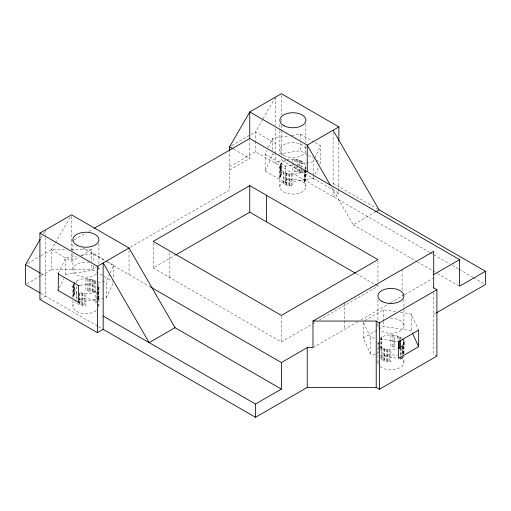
<?xml version="1.0" encoding="UTF-8"?>
<svg xmlns="http://www.w3.org/2000/svg" width="511" height="511" viewBox="0 0 511 511"><rect width="100%" height="100%" fill="white"/><g stroke="black" fill="none" stroke-linecap="round" stroke-linejoin="round"><path stroke-width="0.38" stroke-dasharray="2.56 1.92" d="M72.907 297.351L72.907 286.198L73.348 284.257L73.348 296.208L72.907 298.149M98.566 287.936L98.476 300.091L98.917 286.198A13.005 7.512 0 0 0 98.476 284.257M98.566 299.887L98.917 298.149M279.862 186.63L279.862 166.714L280.303 164.772L281.599 162.964A13.005 7.512 0 0 1 286.364 160.211M279.862 178.665L280.213 164.976M286.958 160.026A13.005 7.512 0 0 1 292.867 159.208L299.05 160.109L302.065 161.406A13.005 7.512 0 0 1 305.872 166.714L304.85 169.467M279.862 166.714A13.005 7.512 0 0 0 283.669 172.028L286.684 173.325L292.867 174.225A13.005 7.512 0 0 0 304.134 170.47L304.134 182.421L305.431 180.607L305.872 178.665M377.929 362.318L378.127 341.533L377.929 354.353M280.213 176.927L281.599 174.909L281.599 162.964M58.426 273.372L65.612 257.889L76.727 256.164M59.417 287.827L63.715 278.565M65.37 275.007L65.612 257.889M79.39 302.071L106.211 297.919L106.211 281.325L109.763 273.679M110.089 272.963L113.64 265.318L106.199 261.019M106.211 297.919L113.065 283.145M313.409 177.911L313.166 178.435L285.438 182.727L265.139 171.006L265.139 154.411L267.004 150.394M268.301 147.596L272.567 138.404L288.396 135.952M265.139 171.006L272.567 154.999L272.567 153.415M313.166 175.273L313.166 161.84L314.399 159.177M314.731 158.467L320.595 145.833L314.514 142.32M315.063 174.353L318.366 167.225M319.688 164.376L320.595 162.428L320.595 145.833M40.937 237.979L42.911 234.562M43.301 233.878L44.489 231.828M41.206 275.499L51.419 269.604L51.419 249.694L54.971 243.543M55.367 242.859L70.748 216.21M262.603 119.568L255.5 131.87L255.5 140.627M262.999 118.884L275.225 97.703M73.348 296.208L74.644 294.393L76.714 292.841M402.917 357.1L400.132 359.661L400.132 357.272M402.202 338.646A13.005 7.512 0 0 0 400.132 337.094L394.3 335.146L390.934 334.89A13.005 7.512 0 0 0 381.736 337.094L380.593 337.95L380.593 349.901L379.673 350.597M380.593 349.901L381.736 349.039M96.234 281.631A13.005 7.512 0 0 0 95.11 280.89L92.095 279.594L85.912 278.693A13.005 7.512 0 0 0 76.714 280.89L74.644 282.449L74.644 294.393M27.594 263.446L40.529 255.979M41.206 255.589L51.419 249.694L65.625 249.694M231.675 145.622L255.5 131.87L275.621 143.482M71.54 241.396L73.61 240.196M74.306 239.8L86.046 233.022M88.805 231.426L92.951 229.03M26.911 283.758L40.529 275.895M229.631 166.72L255.5 151.78L429.617 252.306M51.419 249.694L71.54 261.306L78.918 257.052M81.6 255.5L91.661 249.694L91.661 261.638M229.631 170.035L249.751 158.416L249.751 140.097M39.922 299.478L45.671 296.156L45.671 236.076M51.419 269.604L91.661 269.604L96.49 266.819M130.292 247.305L229.631 189.951L229.631 151.448M338.857 189.319L338.857 193.267L281.369 160.077L275.621 163.399L275.621 154.635M153.179 242.955L153.179 267.949L175.247 255.2M338.857 193.267L333.108 196.588L333.108 188.776M331.422 187.032L353.229 224.802L375.017 212.225M153.179 267.949L281.369 341.961L311.723 324.434M312.413 324.038L315.862 322.045M319.311 320.052L377.942 286.198L377.942 284.64M312.988 347.601L357.611 321.841M361.028 319.867L389.772 303.272M390.461 302.876L404.156 294.968M404.84 294.572L433.021 278.297M364.848 320.569L383.505 309.8L395.642 311.678M375.47 354.87L370.635 354.123L363.206 338.11L377.897 329.633M378.587 329.231L383.505 326.395L411.234 330.681L412.281 332.942M433.711 314.412L435.781 313.217M291.538 135.466L300.296 134.112L313.831 141.93M272.567 154.999L274.247 154.737M278.961 154.009L300.296 150.707L307.737 155.005M265.139 154.411L285.438 166.132L294.195 164.772M297.338 164.286L313.166 161.84M80.655 255.557L93.341 253.597L105.522 260.629M65.612 274.484L93.341 270.191L103.49 276.055M80.176 285.355L106.211 281.325M71.144 249.694L91.661 249.694M292.867 163.188L292.867 171.153L299.05 172.06L302.065 173.357L302.065 170.169M283.669 172.028L283.669 183.973L286.684 185.276L292.867 186.176L292.867 174.225M85.912 278.693L85.912 290.638L92.095 291.545L95.11 292.841M79.409 300.672L79.409 292.707L85.912 293.71A13.005 7.512 0 0 0 95.11 291.513L96.253 290.65L96.253 302.601L95.11 303.457L95.11 280.89M76.714 303.457L79.729 304.76L85.912 305.661L85.912 293.71M390.934 334.89L390.934 346.841L394.3 347.097L394.3 335.146M380.12 346.573A13.005 7.512 0 0 0 381.736 347.71L384.751 349.007L390.934 349.914A13.005 7.512 0 0 0 397.437 348.904M381.736 337.094L381.736 359.661L384.751 360.958L390.934 361.858L390.934 349.914M400.337 312.4L411.234 314.086L418.42 329.569M363.704 322.588L370.635 337.528L375.47 338.276M380.184 339.004L397.456 341.674M380.184 355.599L397.456 358.268M308.414 155.395L313.154 158.135M316.545 160.09L320.595 162.428M333.108 183.315L377.725 209.069M430.307 252.702L433.06 254.293M433.75 254.695L449.603 263.848M452.363 265.439L458.565 269.022M459.255 269.418L473.039 277.377M473.729 277.773L484.07 283.746M233.655 149.129L249.751 158.416M353.229 224.802L416.765 261.479M417.455 261.881L436.79 273.046M437.48 273.442L459.581 286.198M355.918 273.481L374.499 284.212M375.189 284.614L377.942 286.198M436.899 356.078L433.711 354.238L433.711 291.021M82.488 247.714L105.074 260.757M105.758 261.153L150.668 287.08M104.167 276.445L112.976 281.529M40.976 273.532L45.671 276.247M40.976 293.448L97.684 326.19M98.368 326.58L103.158 329.346M411.234 314.086L411.234 330.681M403.933 299.587L403.933 309.021M403.933 309.807L403.933 325.526M403.946 346.388L403.946 353.555M403.946 355.145L403.946 362.318M403.747 346.458L403.747 353.625M403.588 346.528L403.588 353.695M403.498 346.733L403.498 353.906M402.917 345.947L402.917 354.711M402.381 347.563L402.381 355.528M402.202 346.158L402.202 354.921M402.202 355.713L402.202 358.102M402.093 269.604L402.093 290.689M402.093 293.812L402.093 296.156M401.276 348.445L401.276 354.819M400.388 347.557L400.388 356.32M400.388 357.119L400.388 359.508M400.132 337.094L400.132 339.483M400.132 348.508L400.132 356.474M399.87 336.941L399.87 340.128M398.644 336.43L398.644 339.617M397.437 335.899L397.437 341.476M393.943 335.095L393.943 347.046M392.435 335.005L392.435 346.956M389.433 349.799L389.433 361.743M387.926 349.709L387.926 361.654M387.568 349.658L387.568 361.603M386.169 349.32L386.169 361.271M384.751 349.007L384.751 360.958M384.432 348.904L384.432 360.855M383.505 309.8L383.505 320.863M383.505 321.649L383.505 326.395M383.231 348.374L383.231 360.319M382.004 347.863L382.004 359.808M381.481 337.247L381.481 349.192M377.942 261.21L377.942 283.861M377.936 299.357L377.936 322.154M377.936 322.939L377.936 326.088M370.635 337.528L370.635 354.123M363.206 322.307L363.206 338.11M344.606 302.793L344.606 319.975M344.606 320.755L344.606 329.346M338.857 142.69L338.857 188.527M333.108 132.585L333.108 184.873M313.166 176.065L313.166 178.435M305.865 123.898L305.865 142.767M305.865 145.91L305.865 149.844M305.872 166.714L305.872 169.109M305.872 169.901L305.872 186.63A13.005 7.512 0 0 1 286.364 193.132A13.005 7.512 0 0 1 286.364 180.127A13.005 7.512 0 0 1 305.872 186.63M305.68 167.582L305.68 169.179M305.68 169.971L305.68 179.533M305.521 170.048L305.521 180.402M305.431 170.252L305.431 180.607M304.85 170.265L304.85 181.418M304.313 170.284L304.313 182.235M302.065 161.406L302.065 166.982M301.803 161.259L301.803 167.627M301.803 168.426L301.803 173.203M300.57 160.748L300.57 166.324M300.57 169.505L300.57 172.692M300.296 134.112L300.296 139.644M300.296 142.805L300.296 150.707M299.369 160.211L299.369 165.788M299.369 168.975L299.369 172.162M299.05 160.109L299.05 165.685M299.05 168.873L299.05 172.06M297.632 159.796L297.632 164.574M297.632 165.372L297.632 171.747M296.233 159.464L296.233 163.443M296.233 166.631L296.233 171.409M295.875 159.413L295.875 163.392M295.875 166.58L295.875 171.357M294.368 159.323L294.368 162.504M294.368 165.692L294.368 171.268M292.867 159.208L292.867 162.396M291.366 174.11L291.366 186.061M289.858 174.021L289.858 185.972M289.501 173.97L289.501 185.921M288.102 173.638L288.102 185.582M286.684 173.325L286.684 185.276M286.364 173.223L286.364 185.167M285.438 166.132L285.438 182.727M285.164 172.686L285.164 184.637M283.931 172.175L283.931 184.126M281.369 95.276L281.369 115.032M281.369 118.986L281.369 122.148M281.369 125.31L281.369 129.257M281.369 130.049L281.369 155.338M281.369 158.499L281.369 160.077M281.42 163.15L281.42 175.094M281.369 316.188L281.369 341.961M280.884 163.967L280.884 175.912M280.303 164.772L280.303 176.723M280.054 165.851L280.054 177.796M279.868 124.46L279.868 129.96M279.868 130.746L279.868 150.4M275.621 97.02L275.621 125.367M275.621 128.523L275.621 153.837M272.567 138.404L272.567 150.253M255.5 141.426L255.5 151.78M169.844 252.581L169.844 277.569M129.028 250.377L129.028 274.586M113.64 265.318L113.64 277.958M98.91 243.383L98.91 266.18M98.91 266.966L98.91 269.329M98.917 286.198L98.917 306.115M98.725 287.067L98.725 299.018M94.848 280.743L94.848 292.688M93.615 280.232L93.615 292.177M93.341 253.597L93.341 262.29M93.341 265.452L93.341 270.191M92.414 279.696L92.414 291.647M92.095 279.594L92.095 291.545M91.661 264.826L91.661 269.604M90.677 279.281L90.677 291.232M89.278 278.949L89.278 290.893M88.92 278.897L88.92 290.842M87.413 278.808L87.413 290.753M84.411 293.595L84.411 305.546M82.903 293.506L82.903 305.457M82.546 293.455L82.546 305.406M81.147 293.122L81.147 305.067M79.729 292.809L79.729 300.775M79.729 301.573L79.729 304.76M79.409 301.464L79.409 304.652M76.976 299.625L76.714 291.513A13.005 7.512 0 0 1 72.907 286.198M76.714 280.89L76.714 283.279M76.714 286.467L76.714 299.478M74.465 282.634L74.465 294.579M73.929 283.452L73.929 295.396M73.258 284.461L73.258 296.412M73.099 285.336L73.099 297.281M72.913 243.945L72.913 252.594M72.913 253.379L72.913 269.885M72.907 300.538L72.907 306.115M71.54 216.402L71.54 250.154M71.54 253.341L71.54 261.306M45.671 229.778L45.671 235.29M400.713 357.361A13.005 7.512 0 0 1 398.516 368.418A13.005 7.512 0 0 1 379.673 366.074M378.37 364.26A13.005 7.512 0 0 1 378.127 361.009M379.673 358.562A13.005 7.512 0 0 1 397.437 355.809M378.127 343.705A13.005 7.512 0 0 1 377.929 342.402M390.449 318.302A13.005 7.512 0 0 1 402.432 329.314A13.005 7.512 0 0 1 379.922 329.799M378.217 327.385A13.005 7.512 0 0 1 378.051 324.779M98.476 304.173A13.005 7.512 0 0 1 98.476 308.056M96.234 310.688A13.005 7.512 0 0 1 77.991 312.074A13.005 7.512 0 0 1 75.59 301.541M79.409 299.612A13.005 7.512 0 0 1 96.234 301.541M96.522 273.953A13.005 7.512 0 0 1 79.831 276.247A13.005 7.512 0 0 1 73.718 266.991A13.005 7.512 0 0 1 88.812 262.284M98.342 267.394A13.005 7.512 0 0 1 98.591 271.277M284.02 155.625A13.005 7.512 0 0 0 305.546 151.793A13.005 7.512 0 0 0 289.034 142.946A13.005 7.512 0 0 0 284.02 155.625"/><path stroke-width="0.77" d="M402.725 339.227A13.005 7.512 0 0 1 403.946 342.402C403.831 344.772 402.048 346.547 400.132 347.71A13.005 7.512 0 0 1 398.158 348.649M79.39 302.071L78.483 302.212L58.184 290.491L58.426 273.372M58.184 290.491L58.426 289.967M40.305 293.059L25.55 284.544L25.55 264.628L40.145 239.346M229.631 150.783L229.631 146.804L249.751 111.954L281.369 93.698L338.857 126.888L338.857 141.113M433.711 287.859L436.899 289.699L436.899 356.078L379.411 389.267L376.224 387.434L307.239 387.434L255.5 417.302L103.158 329.346L97.409 332.667L39.922 299.478L39.922 233.099L71.54 214.844L129.028 248.033L175.018 327.692L281.369 389.088L281.369 362.535L150.668 287.08M94.337 228.232L249.751 138.507L459.581 259.645L459.581 286.198L485.45 271.264L485.45 284.544L436.471 312.821M39.922 233.099L97.409 266.288L129.028 248.033M338.857 126.888L307.239 145.143L249.751 111.954L249.751 138.507M249.751 185.64L153.179 241.396L281.369 315.408L377.942 259.645L249.751 185.64L249.751 212.186L355.228 273.085M175.937 254.804L249.751 212.186M175.018 327.692L149.148 342.625L103.158 262.967L103.158 329.346M375.694 211.829L379.098 209.861L485.45 271.264M281.369 362.535L307.239 347.601L312.988 347.601L312.988 321.049L433.711 251.348L433.711 288.127M433.711 274.586L459.581 259.645M312.988 321.049L376.224 321.049L379.411 322.888L436.899 289.699M103.158 316.073L255.5 404.029L281.369 389.088M418.662 346.694L398.363 358.409L398.363 341.814L418.662 330.093L418.662 346.694L412.607 333.638M58.184 273.896L78.483 285.617L79.39 285.477M229.631 146.804L232.984 148.739M25.55 264.628L40.305 273.149M333.108 130.209L379.098 209.861M330.234 184.969L307.239 145.143L307.239 171.696M403.946 342.402L403.946 344.791M403.747 343.271L403.747 344.861M400.132 340.275L400.132 348.247M399.87 340.926L399.87 348.093M398.644 341.207L398.644 348.381M379.411 322.888L379.411 389.267M376.224 321.049L376.224 387.434M307.239 347.601L307.239 387.434M266.423 195.259L266.423 221.812M255.5 404.029L255.5 417.302M97.409 266.288L97.409 332.667M78.483 285.617L78.483 302.212M382.087 301.439A13.005 7.512 0 0 0 403.613 297.606A13.005 7.512 0 0 0 387.102 288.76A13.005 7.512 0 0 0 382.087 301.439M284.02 125.757A13.005 7.512 0 0 0 305.546 121.925A13.005 7.512 0 0 0 289.034 113.072A13.005 7.512 0 0 0 284.02 125.757M77.065 245.242A13.005 7.512 0 0 0 98.591 241.409A13.005 7.512 0 0 0 82.079 232.556A13.005 7.512 0 0 0 77.065 245.242"/></g></svg>
